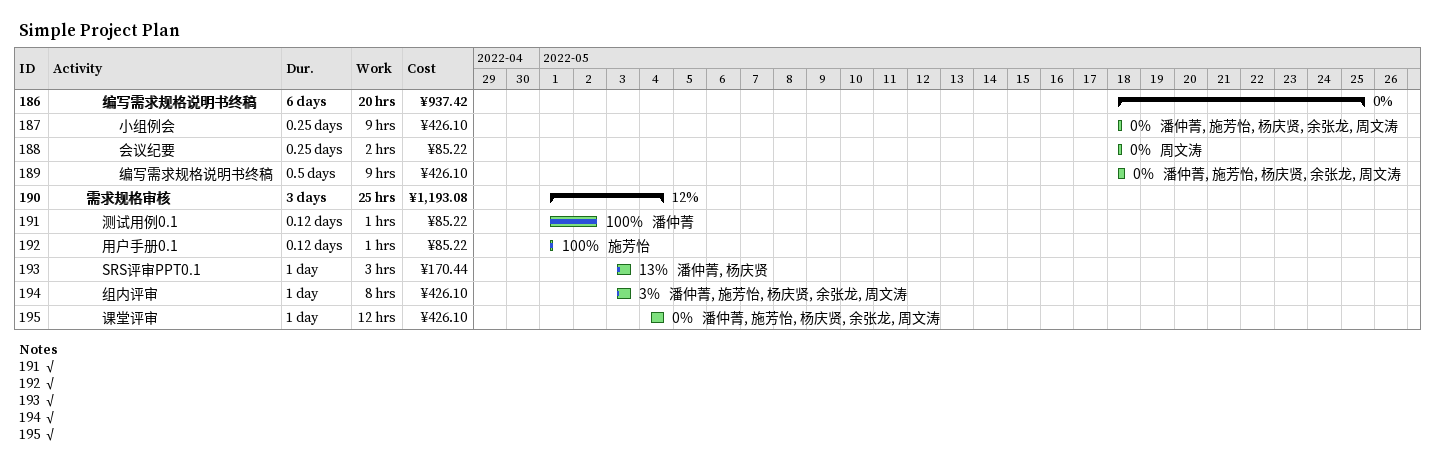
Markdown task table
Simple Project Plan

| ID | Level | Task | Duration | Start | Finish | Resources | % complete | Work (h) | Cost (¥) |
|---|---|---|---|---|---|---|---|---|---|
| 186 | 4 | **编写需求规格说明书终稿** | 6d | 2022-05-18 | 2022-05-25 |  | 0 | 20 | 937.42 |
| 187 | 5 | 小组例会 | 0.25d | 2022-05-18 | 2022-05-18 | 潘仲菁, 施芳怡, 杨庆贤, 余张龙, 周文涛 | 0 | 9 | 426.10 |
| 188 | 5 | 会议纪要 | 0.25d | 2022-05-18 | 2022-05-18 | 周文涛 | 0 | 2 | 85.22 |
| 189 | 5 | 编写需求规格说明书终稿 | 0.5d | 2022-05-18 | 2022-05-18 | 潘仲菁, 施芳怡, 杨庆贤, 余张龙, 周文涛 | 0 | 9 | 426.10 |
| 190 | 3 | **需求规格审核** | 3d | 2022-05-01 | 2022-05-04 |  | 12 | 25 | 1193.08 |
| 191 | 4 | 测试用例0.1 | 0.12d | 2022-05-01 | 2022-05-02 | 潘仲菁 | 100 | 1 | 85.22 |
| 192 | 4 | 用户手册0.1 | 0.12d | 2022-05-01 | 2022-05-01 | 施芳怡 | 100 | 1 | 85.22 |
| 193 | 4 | SRS评审PPT0.1 | 1d | 2022-05-03 | 2022-05-03 | 潘仲菁, 杨庆贤 | 13 | 3 | 170.44 |
| 194 | 4 | 组内评审 | 1d | 2022-05-03 | 2022-05-03 | 潘仲菁, 施芳怡, 杨庆贤, 余张龙, 周文涛 | 3 | 8 | 426.10 |
| 195 | 4 | 课堂评审 | 1d | 2022-05-04 | 2022-05-04 | 潘仲菁, 施芳怡, 杨庆贤, 余张龙, 周文涛 | 0 | 12 | 426.10 |

Notes
- 191: √
- 192: √
- 193: √
- 194: √
- 195: √
